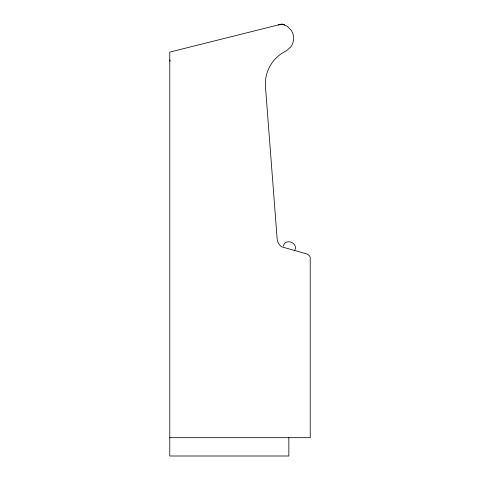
<?xml version="1.0" encoding="UTF-8"?>
<svg xmlns="http://www.w3.org/2000/svg" width="480" height="480" viewBox="0 0 480 480"><rect width="100%" height="100%" fill="white"/><g stroke="black" fill="none" stroke-linecap="round" stroke-linejoin="round"><path stroke-width="0.72" d="M283.296 246.144C285.402 237.48 299.124 243.162 294.48 250.776M169.782 437.682L310.218 437.682L310.218 257.142A6.15 6.15 0 0 0 306.102 253.734L281.784 246.858A10.35 10.35 0 0 1 277.152 238.956L265.56 87.9A36.678 36.678 0 0 1 286.62 50.706L290.868 46.794A14.49 14.49 0 0 0 291.348 30.444L287.328 26.292L282.006 24L169.782 52.098L169.782 456L288.846 456L288.846 437.682M169.782 59.964L170.1 61.236M278.16 24.96A14.298 14.298 0 0 1 284.784 24.888"/></g></svg>
